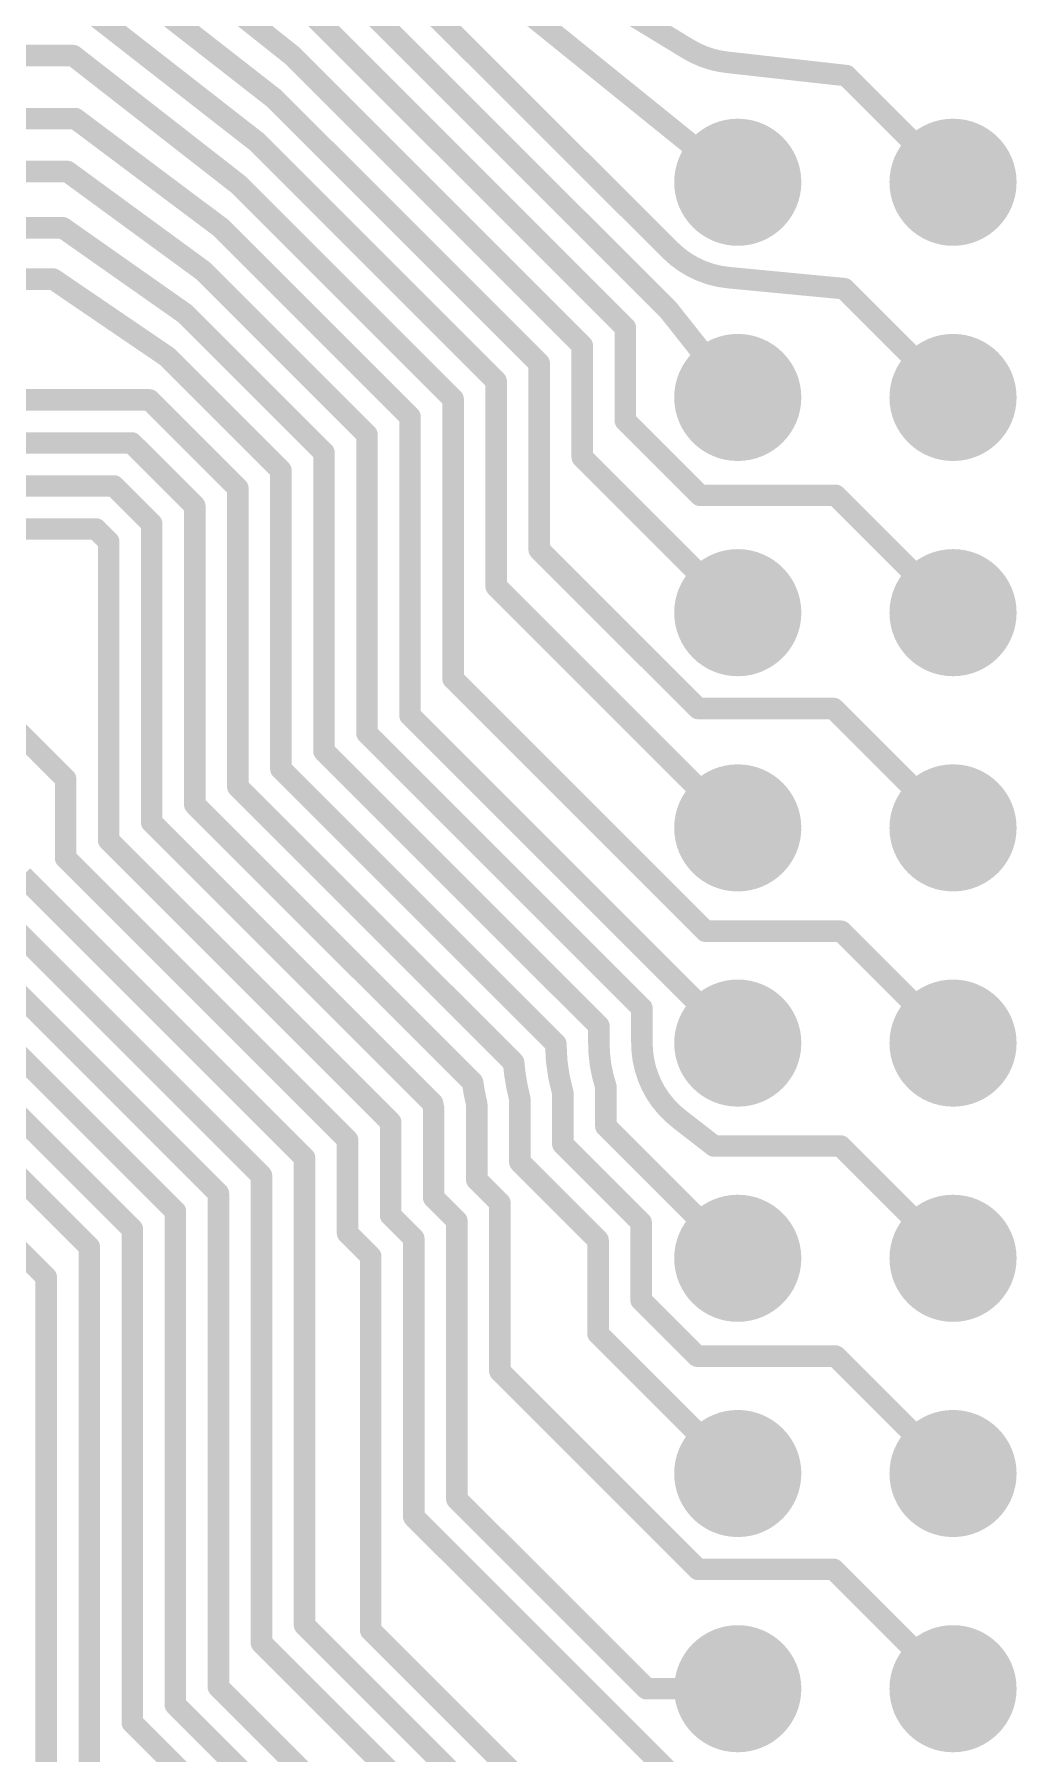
# Model space of a CAD drawing. Header units: inches. Extents: x 2.54 to 5.78, y 1.06 to 9.17.
# Drawn here: x 5.205 to 5.661, y 5.829 to 6.628 of the extents above; entities that cross this region are included whole.
import ezdxf

# ---------------------------------------------------------------- set-up
doc = ezdxf.new("R2010")
doc.units = ezdxf.units.IN
doc.header["$MEASUREMENT"] = 0
for name, color, linetype in [('Multi-Layer', 9, 'Continuous'), ('Pad Holes', 156, 'Continuous'), ('Top Layer', 1, 'Continuous')]:
    doc.layers.add(name, color=color, linetype=linetype)

# ---------------------------------------------------------------- blocks, each defined once
blk = doc.blocks.new('HDR2X20_8')
at = {"layer": 'Multi-Layer'}
h = blk.add_hatch(color=9, dxfattribs=at)
edge = h.paths.add_edge_path()
edge.add_arc((0.5, 0.1), 0.02953, 0, 360)
h = blk.add_hatch(color=9, dxfattribs=at)
edge = h.paths.add_edge_path()
edge.add_arc((0.6, 0.1), 0.02953, 0, 360)
h = blk.add_hatch(color=9, dxfattribs=at)
edge = h.paths.add_edge_path()
edge.add_arc((0.7, 0.1), 0.02953, 0, 360)
h = blk.add_hatch(color=9, dxfattribs=at)
edge = h.paths.add_edge_path()
edge.add_arc((0.8, 0.1), 0.02953, 0, 360)
h = blk.add_hatch(color=9, dxfattribs=at)
edge = h.paths.add_edge_path()
edge.add_arc((0.9, 0.1), 0.02953, 0, 360)
h = blk.add_hatch(color=9, dxfattribs=at)
edge = h.paths.add_edge_path()
edge.add_arc((1, 0.1), 0.02953, 0, 360)
h = blk.add_hatch(color=9, dxfattribs=at)
edge = h.paths.add_edge_path()
edge.add_arc((1.1, 0.1), 0.02953, 0, 360)
h = blk.add_hatch(color=9, dxfattribs=at)
edge = h.paths.add_edge_path()
edge.add_arc((1.2, 0.1), 0.02953, 0, 360)
h = blk.add_hatch(color=9, dxfattribs=at)
edge = h.paths.add_edge_path()
edge.add_arc((0.5, 0), 0.02953, 0, 360)
h = blk.add_hatch(color=9, dxfattribs=at)
edge = h.paths.add_edge_path()
edge.add_arc((0.6, 0), 0.02953, 0, 360)
h = blk.add_hatch(color=9, dxfattribs=at)
edge = h.paths.add_edge_path()
edge.add_arc((0.7, 0), 0.02953, 0, 360)
h = blk.add_hatch(color=9, dxfattribs=at)
edge = h.paths.add_edge_path()
edge.add_arc((0.8, 0), 0.02953, 0, 360)
h = blk.add_hatch(color=9, dxfattribs=at)
edge = h.paths.add_edge_path()
edge.add_arc((0.9, 0), 0.02953, 0, 360)
h = blk.add_hatch(color=9, dxfattribs=at)
edge = h.paths.add_edge_path()
edge.add_arc((1, 0), 0.02953, 0, 360)
h = blk.add_hatch(color=9, dxfattribs=at)
edge = h.paths.add_edge_path()
edge.add_arc((1.1, 0), 0.02953, 0, 360)
h = blk.add_hatch(color=9, dxfattribs=at)
edge = h.paths.add_edge_path()
edge.add_arc((1.2, 0), 0.02953, 0, 360)
at = {"layer": 'Pad Holes'}
h = blk.add_hatch(color=7, dxfattribs=at)
edge = h.paths.add_edge_path()
edge.add_arc((0.5, 0.1), 0.01772, 0, 360)
h = blk.add_hatch(color=7, dxfattribs=at)
edge = h.paths.add_edge_path()
edge.add_arc((0.6, 0.1), 0.01772, 0, 360)
h = blk.add_hatch(color=7, dxfattribs=at)
edge = h.paths.add_edge_path()
edge.add_arc((0.7, 0.1), 0.01772, 0, 360)
h = blk.add_hatch(color=7, dxfattribs=at)
edge = h.paths.add_edge_path()
edge.add_arc((0.8, 0.1), 0.01772, 0, 360)
h = blk.add_hatch(color=7, dxfattribs=at)
edge = h.paths.add_edge_path()
edge.add_arc((0.9, 0.1), 0.01772, 0, 360)
h = blk.add_hatch(color=7, dxfattribs=at)
edge = h.paths.add_edge_path()
edge.add_arc((1, 0.1), 0.01772, 0, 360)
h = blk.add_hatch(color=7, dxfattribs=at)
edge = h.paths.add_edge_path()
edge.add_arc((1.1, 0.1), 0.01772, 0, 360)
h = blk.add_hatch(color=7, dxfattribs=at)
edge = h.paths.add_edge_path()
edge.add_arc((1.2, 0.1), 0.01772, 0, 360)
h = blk.add_hatch(color=7, dxfattribs=at)
edge = h.paths.add_edge_path()
edge.add_arc((0.5, 0), 0.01772, 0, 360)
h = blk.add_hatch(color=7, dxfattribs=at)
edge = h.paths.add_edge_path()
edge.add_arc((0.6, 0), 0.01772, 0, 360)
h = blk.add_hatch(color=7, dxfattribs=at)
edge = h.paths.add_edge_path()
edge.add_arc((0.7, 0), 0.01772, 0, 360)
h = blk.add_hatch(color=7, dxfattribs=at)
edge = h.paths.add_edge_path()
edge.add_arc((0.8, 0), 0.01772, 0, 360)
h = blk.add_hatch(color=7, dxfattribs=at)
edge = h.paths.add_edge_path()
edge.add_arc((0.9, 0), 0.01772, 0, 360)
h = blk.add_hatch(color=7, dxfattribs=at)
edge = h.paths.add_edge_path()
edge.add_arc((1, 0), 0.01772, 0, 360)
h = blk.add_hatch(color=7, dxfattribs=at)
edge = h.paths.add_edge_path()
edge.add_arc((1.1, 0), 0.01772, 0, 360)
h = blk.add_hatch(color=7, dxfattribs=at)
edge = h.paths.add_edge_path()
edge.add_arc((1.2, 0), 0.01772, 0, 360)
at = {"layer": 'Top Layer'}
h = blk.add_hatch(color=1, dxfattribs=at)
edge = h.paths.add_edge_path()
edge.add_arc((0.5, 0.1), 0.02953, 0, 360)
h = blk.add_hatch(color=1, dxfattribs=at)
edge = h.paths.add_edge_path()
edge.add_arc((0.6, 0.1), 0.02953, 0, 360)
h = blk.add_hatch(color=1, dxfattribs=at)
edge = h.paths.add_edge_path()
edge.add_arc((0.7, 0.1), 0.02953, 0, 360)
h = blk.add_hatch(color=1, dxfattribs=at)
edge = h.paths.add_edge_path()
edge.add_arc((0.8, 0.1), 0.02953, 0, 360)
h = blk.add_hatch(color=1, dxfattribs=at)
edge = h.paths.add_edge_path()
edge.add_arc((0.9, 0.1), 0.02953, 0, 360)
h = blk.add_hatch(color=1, dxfattribs=at)
edge = h.paths.add_edge_path()
edge.add_arc((1, 0.1), 0.02953, 0, 360)
h = blk.add_hatch(color=1, dxfattribs=at)
edge = h.paths.add_edge_path()
edge.add_arc((1.1, 0.1), 0.02953, 0, 360)
h = blk.add_hatch(color=1, dxfattribs=at)
edge = h.paths.add_edge_path()
edge.add_arc((1.2, 0.1), 0.02953, 0, 360)
h = blk.add_hatch(color=1, dxfattribs=at)
edge = h.paths.add_edge_path()
edge.add_arc((0.5, 0), 0.02953, 0, 360)
h = blk.add_hatch(color=1, dxfattribs=at)
edge = h.paths.add_edge_path()
edge.add_arc((0.6, 0), 0.02953, 0, 360)
h = blk.add_hatch(color=1, dxfattribs=at)
edge = h.paths.add_edge_path()
edge.add_arc((0.7, 0), 0.02953, 0, 360)
h = blk.add_hatch(color=1, dxfattribs=at)
edge = h.paths.add_edge_path()
edge.add_arc((0.8, 0), 0.02953, 0, 360)
h = blk.add_hatch(color=1, dxfattribs=at)
edge = h.paths.add_edge_path()
edge.add_arc((0.9, 0), 0.02953, 0, 360)
h = blk.add_hatch(color=1, dxfattribs=at)
edge = h.paths.add_edge_path()
edge.add_arc((1, 0), 0.02953, 0, 360)
h = blk.add_hatch(color=1, dxfattribs=at)
edge = h.paths.add_edge_path()
edge.add_arc((1.1, 0), 0.02953, 0, 360)
h = blk.add_hatch(color=1, dxfattribs=at)
edge = h.paths.add_edge_path()
edge.add_arc((1.2, 0), 0.02953, 0, 360)

msp = doc.modelspace()

# ---------------------------------------------------------------- linework, layer by layer
at = {"layer": 'Top Layer'}
for points in [[(5.24234, 6.684, 0.01, 0.01, 0), (5.32491, 6.61831, 0.01, 0.01, 0)], [(5.34977, 6.67831, 0.01, 0.01, 0), (5.50049, 6.52788, 0.01, 0.01, 0)], [(5.42175, 6.67434, 0.01, 0.01, 0), (5.50875, 6.62141, 0.01, 0.01, 0)], [(5.23974, 6.65831, 0.01, 0.01, 0), (5.31663, 6.59831, 0.01, 0.01, 0)], [(5.34148, 6.65831, 0.01, 0.01, 0), (5.49965, 6.50014, 0.01, 0.01, 0)], [(5.4093, 6.6585, 0.01, 0.01, 0), (5.53189, 6.55945, 0.01, 0.01, 0)], [(5.23146, 6.63831, 0.01, 0.01, 0), (5.30835, 6.57831, 0.01, 0.01, 0)], [(5.3332, 6.63831, 0.01, 0.01, 0), (5.47965, 6.49186, 0.01, 0.01, 0)], [(5.02479, 6.61831, 0.01, 0.01, 0), (5.22318, 6.61831, 0.01, 0.01, 0)], [(5.22318, 6.61831, 0.01, 0.01, 0), (5.30006, 6.55831, 0.01, 0.01, 0)], [(5.32491, 6.61831, 0.01, 0.01, 0), (5.45965, 6.48357, 0.01, 0.01, 0)], [(5.52687, 6.6152, 0.01, 0.01, -0.108814), (5.50875, 6.62141, 0.01, 0.01, 0)], [(5.52687, 6.6152, 0.01, 0.01, 0), (5.58234, 6.609, 0.01, 0.01, 0)], [(5.58234, 6.609, 0.01, 0.01, 0), (5.58527, 6.60607, 0.01, 0.01, 0)], [(5.58527, 6.60607, 0.01, 0.01, 0), (5.63189, 6.55945, 0.01, 0.01, 0)], [(5.31663, 6.59831, 0.01, 0.01, 0), (5.43965, 6.47529, 0.01, 0.01, 0)], [(4.90845, 6.589, 0.01, 0.01, 0), (5.2242, 6.589, 0.01, 0.01, 0)], [(5.2242, 6.589, 0.01, 0.01, 0), (5.29178, 6.53831, 0.01, 0.01, 0)], [(5.30835, 6.57831, 0.01, 0.01, 0), (5.41965, 6.46701, 0.01, 0.01, 0)], [(5.00031, 6.56445, 0.01, 0.01, 0), (5.22047, 6.56445, 0.01, 0.01, 0)], [(5.22047, 6.56445, 0.01, 0.01, 0), (5.28349, 6.51831, 0.01, 0.01, 0)], [(5.30006, 6.55831, 0.01, 0.01, 0), (5.39965, 6.45872, 0.01, 0.01, 0)], [(4.93668, 6.53831, 0.01, 0.01, 0), (5.21832, 6.53831, 0.01, 0.01, 0)], [(5.21832, 6.53831, 0.01, 0.01, 0), (5.27521, 6.49831, 0.01, 0.01, 0)], [(5.29178, 6.53831, 0.01, 0.01, 0), (5.37965, 6.45044, 0.01, 0.01, 0)], [(5.52761, 6.51513, 0.01, 0.01, -0.173323), (5.50049, 6.52788, 0.01, 0.01, 0)], [(5.00031, 6.51445, 0.01, 0.01, 0), (5.2139, 6.51445, 0.01, 0.01, 0)], [(5.2139, 6.51445, 0.01, 0.01, 0), (5.26693, 6.47831, 0.01, 0.01, 0)], [(5.28349, 6.51831, 0.01, 0.01, 0), (5.35672, 6.44508, 0.01, 0.01, 0)], [(5.52761, 6.51513, 0.01, 0.01, 0), (5.58134, 6.51, 0.01, 0.01, 0)], [(5.58134, 6.51, 0.01, 0.01, 0), (5.58427, 6.50707, 0.01, 0.01, 0)], [(5.58427, 6.50707, 0.01, 0.01, 0), (5.63189, 6.45945, 0.01, 0.01, 0)], [(5.27521, 6.49831, 0.01, 0.01, 0), (5.33672, 6.4368, 0.01, 0.01, 0)], [(5.49965, 6.50014, 0.01, 0.01, 0), (5.53189, 6.45945, 0.01, 0.01, 0)], [(5.47965, 6.44872, 0.01, 0.01, 0), (5.47965, 6.49186, 0.01, 0.01, 0)], [(5.45965, 6.43169, 0.01, 0.01, 0), (5.45965, 6.48357, 0.01, 0.01, 0)], [(5.26693, 6.47831, 0.01, 0.01, 0), (5.31672, 6.42851, 0.01, 0.01, 0)], [(5.43965, 6.38872, 0.01, 0.01, 0), (5.43965, 6.47529, 0.01, 0.01, 0)], [(5.41965, 6.37169, 0.01, 0.01, 0), (5.41965, 6.46701, 0.01, 0.01, 0)], [(5.07329, 6.45831, 0.01, 0.01, 0), (5.25864, 6.45831, 0.01, 0.01, 0)], [(5.25864, 6.45831, 0.01, 0.01, 0), (5.29672, 6.42023, 0.01, 0.01, 0)], [(5.39965, 6.32872, 0.01, 0.01, 0), (5.39965, 6.45872, 0.01, 0.01, 0)], [(5.37965, 6.31169, 0.01, 0.01, 0), (5.37965, 6.45044, 0.01, 0.01, 0)], [(5.35672, 6.44508, 0.01, 0.01, 0), (5.35965, 6.44215, 0.01, 0.01, 0)], [(5.35965, 6.30341, 0.01, 0.01, 0), (5.35965, 6.44215, 0.01, 0.01, 0)], [(5.47965, 6.44872, 0.01, 0.01, 0), (5.51437, 6.414, 0.01, 0.01, 0)], [(5.065, 6.43831, 0.01, 0.01, 0), (5.25036, 6.43831, 0.01, 0.01, 0)], [(5.25036, 6.43831, 0.01, 0.01, 0), (5.27672, 6.41195, 0.01, 0.01, 0)], [(5.33672, 6.4368, 0.01, 0.01, 0), (5.33965, 6.43387, 0.01, 0.01, 0)], [(5.33965, 6.29512, 0.01, 0.01, 0), (5.33965, 6.43387, 0.01, 0.01, 0)], [(5.31672, 6.42851, 0.01, 0.01, 0), (5.31965, 6.42559, 0.01, 0.01, 0)], [(5.45965, 6.43169, 0.01, 0.01, 0), (5.53189, 6.35945, 0.01, 0.01, 0)], [(5.05672, 6.41831, 0.01, 0.01, 0), (5.24207, 6.41831, 0.01, 0.01, 0)], [(5.24207, 6.41831, 0.01, 0.01, 0), (5.25672, 6.40366, 0.01, 0.01, 0)], [(5.29672, 6.42023, 0.01, 0.01, 0), (5.29965, 6.4173, 0.01, 0.01, 0)], [(5.31965, 6.28684, 0.01, 0.01, 0), (5.31965, 6.42559, 0.01, 0.01, 0)], [(5.27672, 6.41195, 0.01, 0.01, 0), (5.27965, 6.40902, 0.01, 0.01, 0)], [(5.29965, 6.27855, 0.01, 0.01, 0), (5.29965, 6.4173, 0.01, 0.01, 0)], [(5.51437, 6.414, 0.01, 0.01, 0), (5.57734, 6.414, 0.01, 0.01, 0)], [(5.57734, 6.414, 0.01, 0.01, 0), (5.63189, 6.35945, 0.01, 0.01, 0)], [(5.25672, 6.40366, 0.01, 0.01, 0), (5.25965, 6.40073, 0.01, 0.01, 0)], [(5.27965, 6.27027, 0.01, 0.01, 0), (5.27965, 6.40902, 0.01, 0.01, 0)], [(5.04843, 6.39831, 0.01, 0.01, 0), (5.23379, 6.39831, 0.01, 0.01, 0)], [(5.23379, 6.39831, 0.01, 0.01, 0), (5.23672, 6.39538, 0.01, 0.01, 0)], [(5.23672, 6.39538, 0.01, 0.01, 0), (5.23965, 6.39245, 0.01, 0.01, 0)], [(5.25965, 6.26199, 0.01, 0.01, 0), (5.25965, 6.40073, 0.01, 0.01, 0)], [(5.23965, 6.2537, 0.01, 0.01, 0), (5.23965, 6.39245, 0.01, 0.01, 0)], [(5.43965, 6.38872, 0.01, 0.01, 0), (5.51345, 6.31492, 0.01, 0.01, 0)], [(5.41965, 6.37169, 0.01, 0.01, 0), (5.53189, 6.25945, 0.01, 0.01, 0)], [(5.14349, 6.35831, 0.01, 0.01, 0), (5.21965, 6.28215, 0.01, 0.01, 0)], [(5.39965, 6.32872, 0.01, 0.01, 0), (5.51695, 6.21142, 0.01, 0.01, 0)], [(5.51345, 6.31492, 0.01, 0.01, 0), (5.57642, 6.31492, 0.01, 0.01, 0)], [(5.57642, 6.31492, 0.01, 0.01, 0), (5.63189, 6.25945, 0.01, 0.01, 0)], [(5.37965, 6.31169, 0.01, 0.01, 0), (5.53189, 6.15945, 0.01, 0.01, 0)], [(5.35965, 6.30341, 0.01, 0.01, 0), (5.48736, 6.17569, 0.01, 0.01, 0)], [(5.33965, 6.29512, 0.01, 0.01, 0), (5.46736, 6.16741, 0.01, 0.01, 0)], [(5.21965, 6.24542, 0.01, 0.01, 0), (5.21965, 6.28215, 0.01, 0.01, 0)], [(5.31965, 6.28684, 0.01, 0.01, 0), (5.44736, 6.15912, 0.01, 0.01, 0)], [(5.29965, 6.27855, 0.01, 0.01, 0), (5.42775, 6.15045, 0.01, 0.01, 0)], [(5.27965, 6.27027, 0.01, 0.01, 0), (5.4087, 6.14121, 0.01, 0.01, 0)], [(5.25965, 6.26199, 0.01, 0.01, 0), (5.39008, 6.13155, 0.01, 0.01, 0)], [(5.23965, 6.2537, 0.01, 0.01, 0), (5.37063, 6.12272, 0.01, 0.01, 0)], [(5.21965, 6.24542, 0.01, 0.01, 0), (5.35063, 6.11443, 0.01, 0.01, 0)], [(5.19965, 6.23713, 0.01, 0.01, 0), (5.33063, 6.10615, 0.01, 0.01, 0)], [(5.17965, 6.22885, 0.01, 0.01, 0), (5.31063, 6.09787, 0.01, 0.01, 0)], [(5.15965, 6.22057, 0.01, 0.01, 0), (5.29063, 6.08958, 0.01, 0.01, 0)], [(5.04684, 6.21445, 0.01, 0.01, 0), (5.21063, 6.05066, 0.01, 0.01, 0)], [(5.13965, 6.21228, 0.01, 0.01, 0), (5.27063, 6.0813, 0.01, 0.01, 0)], [(5.51695, 6.21142, 0.01, 0.01, 0), (5.57992, 6.21142, 0.01, 0.01, 0)], [(5.57992, 6.21142, 0.01, 0.01, 0), (5.63189, 6.15945, 0.01, 0.01, 0)], [(5.11965, 6.204, 0.01, 0.01, 0), (5.25063, 6.07301, 0.01, 0.01, 0)], [(5.09965, 6.19571, 0.01, 0.01, 0), (5.23063, 6.06473, 0.01, 0.01, 0)], [(5.48736, 6.17569, 0.01, 0.01, 0), (5.48736, 6.15973, 0.01, 0.01, 0)], [(5.46736, 6.15973, 0.01, 0.01, 0), (5.46736, 6.16741, 0.01, 0.01, 0)], [(5.45063, 6.13617, 0.01, 0.01, -0.068884), (5.44736, 6.15912, 0.01, 0.01, 0)], [(5.47063, 6.13917, 0.01, 0.01, -0.081154), (5.46736, 6.15973, 0.01, 0.01, 0)], [(5.50458, 6.12428, 0.01, 0.01, -0.233329), (5.48736, 6.15973, 0.01, 0.01, 0)], [(5.43063, 6.13352, 0.01, 0.01, -0.041152), (5.42775, 6.15045, 0.01, 0.01, 0)], [(5.41063, 6.13111, 0.01, 0.01, -0.020657), (5.4087, 6.14121, 0.01, 0.01, 0)], [(5.47063, 6.1208, 0.01, 0.01, 0), (5.47063, 6.13917, 0.01, 0.01, 0)], [(5.39063, 6.12889, 0.01, 0.01, -0.004704), (5.39008, 6.13155, 0.01, 0.01, 0)], [(5.41063, 6.09594, 0.01, 0.01, 0), (5.41063, 6.13111, 0.01, 0.01, 0)], [(5.43063, 6.10423, 0.01, 0.01, 0), (5.43063, 6.13352, 0.01, 0.01, 0)], [(5.45063, 6.11251, 0.01, 0.01, 0), (5.45063, 6.13617, 0.01, 0.01, 0)], [(5.37063, 6.07938, 0.01, 0.01, 0), (5.37063, 6.12272, 0.01, 0.01, 0)], [(5.39063, 6.08766, 0.01, 0.01, 0), (5.39063, 6.12889, 0.01, 0.01, 0)], [(5.50458, 6.12428, 0.01, 0.01, 0), (5.5209, 6.11161, 0.01, 0.01, 0)], [(5.35063, 6.07109, 0.01, 0.01, 0), (5.35063, 6.11443, 0.01, 0.01, 0)], [(5.47063, 6.1208, 0.01, 0.01, 0), (5.53189, 6.05954, 0.01, 0.01, 0)], [(5.45063, 6.11251, 0.01, 0.01, 0), (5.487, 6.07614, 0.01, 0.01, 0)], [(5.5209, 6.11161, 0.01, 0.01, 0), (5.57973, 6.11161, 0.01, 0.01, 0)], [(5.57973, 6.11161, 0.01, 0.01, 0), (5.63189, 6.05945, 0.01, 0.01, 0)], [(5.33063, 5.88899, 0.01, 0.01, 0), (5.33063, 6.10615, 0.01, 0.01, 0)], [(5.43063, 6.10423, 0.01, 0.01, 0), (5.467, 6.06786, 0.01, 0.01, 0)], [(5.31063, 5.88071, 0.01, 0.01, 0), (5.31063, 6.09787, 0.01, 0.01, 0)], [(5.41063, 6.09594, 0.01, 0.01, 0), (5.42138, 6.08519, 0.01, 0.01, 0)], [(5.29063, 5.86024, 0.01, 0.01, 0), (5.29063, 6.08958, 0.01, 0.01, 0)], [(5.39063, 6.08766, 0.01, 0.01, 0), (5.40138, 6.07691, 0.01, 0.01, 0)], [(5.42138, 6.00699, 0.01, 0.01, 0), (5.42138, 6.08519, 0.01, 0.01, 0)], [(5.27063, 5.85195, 0.01, 0.01, 0), (5.27063, 6.0813, 0.01, 0.01, 0)], [(5.37063, 6.07938, 0.01, 0.01, 0), (5.38138, 6.06863, 0.01, 0.01, 0)], [(5.40138, 5.94758, 0.01, 0.01, 0), (5.40138, 6.07691, 0.01, 0.01, 0)], [(5.487, 6.04, 0.01, 0.01, 0), (5.487, 6.07614, 0.01, 0.01, 0)], [(5.25063, 5.84367, 0.01, 0.01, 0), (5.25063, 6.07301, 0.01, 0.01, 0)], [(5.35063, 6.07109, 0.01, 0.01, 0), (5.36138, 6.06034, 0.01, 0.01, 0)], [(5.38138, 5.93929, 0.01, 0.01, 0), (5.38138, 6.06863, 0.01, 0.01, 0)], [(5.467, 6.02434, 0.01, 0.01, 0), (5.467, 6.06786, 0.01, 0.01, 0)], [(5.23063, 5.79299, 0.01, 0.01, 0), (5.23063, 6.06473, 0.01, 0.01, 0)], [(5.36138, 5.88653, 0.01, 0.01, 0), (5.36138, 6.06034, 0.01, 0.01, 0)], [(5.53189, 6.05945, 0.01, 0.01, 0), (5.53189, 6.05954, 0.01, 0.01, 0)], [(5.21063, 5.78471, 0.01, 0.01, 0), (5.21063, 6.05066, 0.01, 0.01, 0)], [(5.487, 6.04, 0.01, 0.01, 0), (5.513, 6.014, 0.01, 0.01, 0)], [(5.467, 6.02434, 0.01, 0.01, 0), (5.53189, 5.95945, 0.01, 0.01, 0)], [(5.513, 6.014, 0.01, 0.01, 0), (5.57734, 6.014, 0.01, 0.01, 0)], [(5.57734, 6.014, 0.01, 0.01, 0), (5.63189, 5.95945, 0.01, 0.01, 0)], [(5.42138, 6.00699, 0.01, 0.01, 0), (5.51345, 5.91492, 0.01, 0.01, 0)], [(5.40138, 5.94758, 0.01, 0.01, 0), (5.48951, 5.85945, 0.01, 0.01, 0)], [(5.38138, 5.93929, 0.01, 0.01, 0), (5.50575, 5.81492, 0.01, 0.01, 0)], [(5.51345, 5.91492, 0.01, 0.01, 0), (5.57642, 5.91492, 0.01, 0.01, 0)], [(5.57642, 5.91492, 0.01, 0.01, 0), (5.63189, 5.85945, 0.01, 0.01, 0)], [(5.33063, 5.88899, 0.01, 0.01, 0), (5.5047, 5.71492, 0.01, 0.01, 0)], [(5.36138, 5.88653, 0.01, 0.01, 0), (5.48736, 5.76054, 0.01, 0.01, 0)], [(5.31063, 5.88071, 0.01, 0.01, 0), (5.53189, 5.65945, 0.01, 0.01, 0)], [(5.29063, 5.86024, 0.01, 0.01, 0), (5.43402, 5.71685, 0.01, 0.01, 0)], [(5.48951, 5.85945, 0.01, 0.01, 0), (5.53189, 5.85945, 0.01, 0.01, 0)], [(5.27063, 5.85195, 0.01, 0.01, 0), (5.41402, 5.70857, 0.01, 0.01, 0)], [(5.25063, 5.84367, 0.01, 0.01, 0), (5.39402, 5.70028, 0.01, 0.01, 0)]]:
    msp.add_lwpolyline(points, format="xyseb", dxfattribs=at)
for points in [[(5.22068, 6.61831, 0.005, 0.005, 1), (5.22568, 6.61831, 0.005, 0.005, 1)], [(5.22068, 6.61831, 0.005, 0.005, 1), (5.22568, 6.61831, 0.005, 0.005, 1)], [(5.32241, 6.61831, 0.005, 0.005, 1), (5.32741, 6.61831, 0.005, 0.005, 1)], [(5.32241, 6.61831, 0.005, 0.005, 1), (5.32741, 6.61831, 0.005, 0.005, 1)], [(5.50625, 6.62141, 0.005, 0.005, 1), (5.51125, 6.62141, 0.005, 0.005, 1)], [(5.50625, 6.62141, 0.005, 0.005, 1), (5.51125, 6.62141, 0.005, 0.005, 1)], [(5.52437, 6.6152, 0.005, 0.005, 1), (5.52937, 6.6152, 0.005, 0.005, 1)], [(5.52437, 6.6152, 0.005, 0.005, 1), (5.52937, 6.6152, 0.005, 0.005, 1)], [(5.57984, 6.609, 0.005, 0.005, 1), (5.58484, 6.609, 0.005, 0.005, 1)], [(5.57984, 6.609, 0.005, 0.005, 1), (5.58484, 6.609, 0.005, 0.005, 1)], [(5.58277, 6.60607, 0.005, 0.005, 1), (5.58777, 6.60607, 0.005, 0.005, 1)], [(5.58277, 6.60607, 0.005, 0.005, 1), (5.58777, 6.60607, 0.005, 0.005, 1)], [(5.31413, 6.59831, 0.005, 0.005, 1), (5.31913, 6.59831, 0.005, 0.005, 1)], [(5.31413, 6.59831, 0.005, 0.005, 1), (5.31913, 6.59831, 0.005, 0.005, 1)], [(5.2217, 6.589, 0.005, 0.005, 1), (5.2267, 6.589, 0.005, 0.005, 1)], [(5.2217, 6.589, 0.005, 0.005, 1), (5.2267, 6.589, 0.005, 0.005, 1)], [(5.30585, 6.57831, 0.005, 0.005, 1), (5.31085, 6.57831, 0.005, 0.005, 1)], [(5.30585, 6.57831, 0.005, 0.005, 1), (5.31085, 6.57831, 0.005, 0.005, 1)], [(5.21797, 6.56445, 0.005, 0.005, 1), (5.22297, 6.56445, 0.005, 0.005, 1)], [(5.21797, 6.56445, 0.005, 0.005, 1), (5.22297, 6.56445, 0.005, 0.005, 1)], [(5.29756, 6.55831, 0.005, 0.005, 1), (5.30256, 6.55831, 0.005, 0.005, 1)], [(5.29756, 6.55831, 0.005, 0.005, 1), (5.30256, 6.55831, 0.005, 0.005, 1)], [(5.52939, 6.55945, 0.005, 0.005, 1), (5.53439, 6.55945, 0.005, 0.005, 1)], [(5.62939, 6.55945, 0.005, 0.005, 1), (5.63439, 6.55945, 0.005, 0.005, 1)], [(5.21582, 6.53831, 0.005, 0.005, 1), (5.22082, 6.53831, 0.005, 0.005, 1)], [(5.21582, 6.53831, 0.005, 0.005, 1), (5.22082, 6.53831, 0.005, 0.005, 1)], [(5.28928, 6.53831, 0.005, 0.005, 1), (5.29428, 6.53831, 0.005, 0.005, 1)], [(5.28928, 6.53831, 0.005, 0.005, 1), (5.29428, 6.53831, 0.005, 0.005, 1)], [(5.49799, 6.52788, 0.005, 0.005, 1), (5.50299, 6.52788, 0.005, 0.005, 1)], [(5.49799, 6.52788, 0.005, 0.005, 1), (5.50299, 6.52788, 0.005, 0.005, 1)], [(5.2114, 6.51445, 0.005, 0.005, 1), (5.2164, 6.51445, 0.005, 0.005, 1)], [(5.2114, 6.51445, 0.005, 0.005, 1), (5.2164, 6.51445, 0.005, 0.005, 1)], [(5.28099, 6.51831, 0.005, 0.005, 1), (5.28599, 6.51831, 0.005, 0.005, 1)], [(5.28099, 6.51831, 0.005, 0.005, 1), (5.28599, 6.51831, 0.005, 0.005, 1)], [(5.52511, 6.51513, 0.005, 0.005, 1), (5.53011, 6.51513, 0.005, 0.005, 1)], [(5.52511, 6.51513, 0.005, 0.005, 1), (5.53011, 6.51513, 0.005, 0.005, 1)], [(5.57884, 6.51, 0.005, 0.005, 1), (5.58384, 6.51, 0.005, 0.005, 1)], [(5.57884, 6.51, 0.005, 0.005, 1), (5.58384, 6.51, 0.005, 0.005, 1)], [(5.58177, 6.50707, 0.005, 0.005, 1), (5.58677, 6.50707, 0.005, 0.005, 1)], [(5.58177, 6.50707, 0.005, 0.005, 1), (5.58677, 6.50707, 0.005, 0.005, 1)], [(5.27271, 6.49831, 0.005, 0.005, 1), (5.27771, 6.49831, 0.005, 0.005, 1)], [(5.27271, 6.49831, 0.005, 0.005, 1), (5.27771, 6.49831, 0.005, 0.005, 1)], [(5.49715, 6.50014, 0.005, 0.005, 1), (5.50215, 6.50014, 0.005, 0.005, 1)], [(5.49715, 6.50014, 0.005, 0.005, 1), (5.50215, 6.50014, 0.005, 0.005, 1)], [(5.47715, 6.49186, 0.005, 0.005, 1), (5.48215, 6.49186, 0.005, 0.005, 1)], [(5.47715, 6.49186, 0.005, 0.005, 1), (5.48215, 6.49186, 0.005, 0.005, 1)], [(5.45715, 6.48357, 0.005, 0.005, 1), (5.46215, 6.48357, 0.005, 0.005, 1)], [(5.45715, 6.48357, 0.005, 0.005, 1), (5.46215, 6.48357, 0.005, 0.005, 1)], [(5.26443, 6.47831, 0.005, 0.005, 1), (5.26943, 6.47831, 0.005, 0.005, 1)], [(5.26443, 6.47831, 0.005, 0.005, 1), (5.26943, 6.47831, 0.005, 0.005, 1)], [(5.43715, 6.47529, 0.005, 0.005, 1), (5.44215, 6.47529, 0.005, 0.005, 1)], [(5.43715, 6.47529, 0.005, 0.005, 1), (5.44215, 6.47529, 0.005, 0.005, 1)], [(5.41715, 6.46701, 0.005, 0.005, 1), (5.42215, 6.46701, 0.005, 0.005, 1)], [(5.41715, 6.46701, 0.005, 0.005, 1), (5.42215, 6.46701, 0.005, 0.005, 1)], [(5.25614, 6.45831, 0.005, 0.005, 1), (5.26114, 6.45831, 0.005, 0.005, 1)], [(5.25614, 6.45831, 0.005, 0.005, 1), (5.26114, 6.45831, 0.005, 0.005, 1)], [(5.39715, 6.45872, 0.005, 0.005, 1), (5.40215, 6.45872, 0.005, 0.005, 1)], [(5.39715, 6.45872, 0.005, 0.005, 1), (5.40215, 6.45872, 0.005, 0.005, 1)], [(5.52939, 6.45945, 0.005, 0.005, 1), (5.53439, 6.45945, 0.005, 0.005, 1)], [(5.62939, 6.45945, 0.005, 0.005, 1), (5.63439, 6.45945, 0.005, 0.005, 1)], [(5.37715, 6.45044, 0.005, 0.005, 1), (5.38215, 6.45044, 0.005, 0.005, 1)], [(5.37715, 6.45044, 0.005, 0.005, 1), (5.38215, 6.45044, 0.005, 0.005, 1)], [(5.35422, 6.44508, 0.005, 0.005, 1), (5.35922, 6.44508, 0.005, 0.005, 1)], [(5.35422, 6.44508, 0.005, 0.005, 1), (5.35922, 6.44508, 0.005, 0.005, 1)], [(5.35715, 6.44215, 0.005, 0.005, 1), (5.36215, 6.44215, 0.005, 0.005, 1)], [(5.35715, 6.44215, 0.005, 0.005, 1), (5.36215, 6.44215, 0.005, 0.005, 1)], [(5.47715, 6.44872, 0.005, 0.005, 1), (5.48215, 6.44872, 0.005, 0.005, 1)], [(5.47715, 6.44872, 0.005, 0.005, 1), (5.48215, 6.44872, 0.005, 0.005, 1)], [(5.24786, 6.43831, 0.005, 0.005, 1), (5.25286, 6.43831, 0.005, 0.005, 1)], [(5.24786, 6.43831, 0.005, 0.005, 1), (5.25286, 6.43831, 0.005, 0.005, 1)], [(5.33422, 6.4368, 0.005, 0.005, 1), (5.33922, 6.4368, 0.005, 0.005, 1)], [(5.33422, 6.4368, 0.005, 0.005, 1), (5.33922, 6.4368, 0.005, 0.005, 1)], [(5.33715, 6.43387, 0.005, 0.005, 1), (5.34215, 6.43387, 0.005, 0.005, 1)], [(5.33715, 6.43387, 0.005, 0.005, 1), (5.34215, 6.43387, 0.005, 0.005, 1)], [(5.31422, 6.42851, 0.005, 0.005, 1), (5.31922, 6.42851, 0.005, 0.005, 1)], [(5.31422, 6.42851, 0.005, 0.005, 1), (5.31922, 6.42851, 0.005, 0.005, 1)], [(5.45715, 6.43169, 0.005, 0.005, 1), (5.46215, 6.43169, 0.005, 0.005, 1)], [(5.45715, 6.43169, 0.005, 0.005, 1), (5.46215, 6.43169, 0.005, 0.005, 1)], [(5.23957, 6.41831, 0.005, 0.005, 1), (5.24457, 6.41831, 0.005, 0.005, 1)], [(5.23957, 6.41831, 0.005, 0.005, 1), (5.24457, 6.41831, 0.005, 0.005, 1)], [(5.29422, 6.42023, 0.005, 0.005, 1), (5.29922, 6.42023, 0.005, 0.005, 1)], [(5.29422, 6.42023, 0.005, 0.005, 1), (5.29922, 6.42023, 0.005, 0.005, 1)], [(5.31715, 6.42559, 0.005, 0.005, 1), (5.32215, 6.42559, 0.005, 0.005, 1)], [(5.31715, 6.42559, 0.005, 0.005, 1), (5.32215, 6.42559, 0.005, 0.005, 1)], [(5.27422, 6.41195, 0.005, 0.005, 1), (5.27922, 6.41195, 0.005, 0.005, 1)], [(5.27422, 6.41195, 0.005, 0.005, 1), (5.27922, 6.41195, 0.005, 0.005, 1)], [(5.29715, 6.4173, 0.005, 0.005, 1), (5.30215, 6.4173, 0.005, 0.005, 1)], [(5.29715, 6.4173, 0.005, 0.005, 1), (5.30215, 6.4173, 0.005, 0.005, 1)], [(5.51187, 6.414, 0.005, 0.005, 1), (5.51687, 6.414, 0.005, 0.005, 1)], [(5.51187, 6.414, 0.005, 0.005, 1), (5.51687, 6.414, 0.005, 0.005, 1)], [(5.57484, 6.414, 0.005, 0.005, 1), (5.57984, 6.414, 0.005, 0.005, 1)], [(5.57484, 6.414, 0.005, 0.005, 1), (5.57984, 6.414, 0.005, 0.005, 1)], [(5.25422, 6.40366, 0.005, 0.005, 1), (5.25922, 6.40366, 0.005, 0.005, 1)], [(5.25422, 6.40366, 0.005, 0.005, 1), (5.25922, 6.40366, 0.005, 0.005, 1)], [(5.27715, 6.40902, 0.005, 0.005, 1), (5.28215, 6.40902, 0.005, 0.005, 1)], [(5.27715, 6.40902, 0.005, 0.005, 1), (5.28215, 6.40902, 0.005, 0.005, 1)], [(5.23129, 6.39831, 0.005, 0.005, 1), (5.23629, 6.39831, 0.005, 0.005, 1)], [(5.23129, 6.39831, 0.005, 0.005, 1), (5.23629, 6.39831, 0.005, 0.005, 1)], [(5.23422, 6.39538, 0.005, 0.005, 1), (5.23922, 6.39538, 0.005, 0.005, 1)], [(5.23422, 6.39538, 0.005, 0.005, 1), (5.23922, 6.39538, 0.005, 0.005, 1)], [(5.25715, 6.40073, 0.005, 0.005, 1), (5.26215, 6.40073, 0.005, 0.005, 1)], [(5.25715, 6.40073, 0.005, 0.005, 1), (5.26215, 6.40073, 0.005, 0.005, 1)], [(5.23715, 6.39245, 0.005, 0.005, 1), (5.24215, 6.39245, 0.005, 0.005, 1)], [(5.23715, 6.39245, 0.005, 0.005, 1), (5.24215, 6.39245, 0.005, 0.005, 1)], [(5.43715, 6.38872, 0.005, 0.005, 1), (5.44215, 6.38872, 0.005, 0.005, 1)], [(5.43715, 6.38872, 0.005, 0.005, 1), (5.44215, 6.38872, 0.005, 0.005, 1)], [(5.41715, 6.37169, 0.005, 0.005, 1), (5.42215, 6.37169, 0.005, 0.005, 1)], [(5.41715, 6.37169, 0.005, 0.005, 1), (5.42215, 6.37169, 0.005, 0.005, 1)], [(5.52939, 6.35945, 0.005, 0.005, 1), (5.53439, 6.35945, 0.005, 0.005, 1)], [(5.62939, 6.35945, 0.005, 0.005, 1), (5.63439, 6.35945, 0.005, 0.005, 1)], [(5.39715, 6.32872, 0.005, 0.005, 1), (5.40215, 6.32872, 0.005, 0.005, 1)], [(5.39715, 6.32872, 0.005, 0.005, 1), (5.40215, 6.32872, 0.005, 0.005, 1)], [(5.51095, 6.31492, 0.005, 0.005, 1), (5.51595, 6.31492, 0.005, 0.005, 1)], [(5.51095, 6.31492, 0.005, 0.005, 1), (5.51595, 6.31492, 0.005, 0.005, 1)], [(5.57392, 6.31492, 0.005, 0.005, 1), (5.57892, 6.31492, 0.005, 0.005, 1)], [(5.57392, 6.31492, 0.005, 0.005, 1), (5.57892, 6.31492, 0.005, 0.005, 1)], [(5.37715, 6.31169, 0.005, 0.005, 1), (5.38215, 6.31169, 0.005, 0.005, 1)], [(5.37715, 6.31169, 0.005, 0.005, 1), (5.38215, 6.31169, 0.005, 0.005, 1)], [(5.35715, 6.30341, 0.005, 0.005, 1), (5.36215, 6.30341, 0.005, 0.005, 1)], [(5.35715, 6.30341, 0.005, 0.005, 1), (5.36215, 6.30341, 0.005, 0.005, 1)], [(5.33715, 6.29512, 0.005, 0.005, 1), (5.34215, 6.29512, 0.005, 0.005, 1)], [(5.33715, 6.29512, 0.005, 0.005, 1), (5.34215, 6.29512, 0.005, 0.005, 1)], [(5.21715, 6.28215, 0.005, 0.005, 1), (5.22215, 6.28215, 0.005, 0.005, 1)], [(5.21715, 6.28215, 0.005, 0.005, 1), (5.22215, 6.28215, 0.005, 0.005, 1)], [(5.31715, 6.28684, 0.005, 0.005, 1), (5.32215, 6.28684, 0.005, 0.005, 1)], [(5.31715, 6.28684, 0.005, 0.005, 1), (5.32215, 6.28684, 0.005, 0.005, 1)], [(5.29715, 6.27855, 0.005, 0.005, 1), (5.30215, 6.27855, 0.005, 0.005, 1)], [(5.29715, 6.27855, 0.005, 0.005, 1), (5.30215, 6.27855, 0.005, 0.005, 1)], [(5.27715, 6.27027, 0.005, 0.005, 1), (5.28215, 6.27027, 0.005, 0.005, 1)], [(5.27715, 6.27027, 0.005, 0.005, 1), (5.28215, 6.27027, 0.005, 0.005, 1)], [(5.25715, 6.26199, 0.005, 0.005, 1), (5.26215, 6.26199, 0.005, 0.005, 1)], [(5.25715, 6.26199, 0.005, 0.005, 1), (5.26215, 6.26199, 0.005, 0.005, 1)], [(5.52939, 6.25945, 0.005, 0.005, 1), (5.53439, 6.25945, 0.005, 0.005, 1)], [(5.62939, 6.25945, 0.005, 0.005, 1), (5.63439, 6.25945, 0.005, 0.005, 1)], [(5.23715, 6.2537, 0.005, 0.005, 1), (5.24215, 6.2537, 0.005, 0.005, 1)], [(5.23715, 6.2537, 0.005, 0.005, 1), (5.24215, 6.2537, 0.005, 0.005, 1)], [(5.21715, 6.24542, 0.005, 0.005, 1), (5.22215, 6.24542, 0.005, 0.005, 1)], [(5.21715, 6.24542, 0.005, 0.005, 1), (5.22215, 6.24542, 0.005, 0.005, 1)], [(5.51445, 6.21142, 0.005, 0.005, 1), (5.51945, 6.21142, 0.005, 0.005, 1)], [(5.51445, 6.21142, 0.005, 0.005, 1), (5.51945, 6.21142, 0.005, 0.005, 1)], [(5.57742, 6.21142, 0.005, 0.005, 1), (5.58242, 6.21142, 0.005, 0.005, 1)], [(5.57742, 6.21142, 0.005, 0.005, 1), (5.58242, 6.21142, 0.005, 0.005, 1)], [(5.48486, 6.17569, 0.005, 0.005, 1), (5.48986, 6.17569, 0.005, 0.005, 1)], [(5.48486, 6.17569, 0.005, 0.005, 1), (5.48986, 6.17569, 0.005, 0.005, 1)], [(5.46486, 6.16741, 0.005, 0.005, 1), (5.46986, 6.16741, 0.005, 0.005, 1)], [(5.46486, 6.16741, 0.005, 0.005, 1), (5.46986, 6.16741, 0.005, 0.005, 1)], [(5.44486, 6.15912, 0.005, 0.005, 1), (5.44986, 6.15912, 0.005, 0.005, 1)], [(5.44486, 6.15912, 0.005, 0.005, 1), (5.44986, 6.15912, 0.005, 0.005, 1)], [(5.46486, 6.15973, 0.005, 0.005, 1), (5.46986, 6.15973, 0.005, 0.005, 1)], [(5.46486, 6.15973, 0.005, 0.005, 1), (5.46986, 6.15973, 0.005, 0.005, 1)], [(5.48486, 6.15973, 0.005, 0.005, 1), (5.48986, 6.15973, 0.005, 0.005, 1)], [(5.48486, 6.15973, 0.005, 0.005, 1), (5.48986, 6.15973, 0.005, 0.005, 1)], [(5.52939, 6.15945, 0.005, 0.005, 1), (5.53439, 6.15945, 0.005, 0.005, 1)], [(5.62939, 6.15945, 0.005, 0.005, 1), (5.63439, 6.15945, 0.005, 0.005, 1)], [(5.42525, 6.15045, 0.005, 0.005, 1), (5.43025, 6.15045, 0.005, 0.005, 1)], [(5.42525, 6.15045, 0.005, 0.005, 1), (5.43025, 6.15045, 0.005, 0.005, 1)], [(5.4062, 6.14121, 0.005, 0.005, 1), (5.4112, 6.14121, 0.005, 0.005, 1)], [(5.4062, 6.14121, 0.005, 0.005, 1), (5.4112, 6.14121, 0.005, 0.005, 1)], [(5.46813, 6.13917, 0.005, 0.005, 1), (5.47313, 6.13917, 0.005, 0.005, 1)], [(5.46813, 6.13917, 0.005, 0.005, 1), (5.47313, 6.13917, 0.005, 0.005, 1)], [(5.38758, 6.13155, 0.005, 0.005, 1), (5.39258, 6.13155, 0.005, 0.005, 1)], [(5.38758, 6.13155, 0.005, 0.005, 1), (5.39258, 6.13155, 0.005, 0.005, 1)], [(5.40813, 6.13111, 0.005, 0.005, 1), (5.41313, 6.13111, 0.005, 0.005, 1)], [(5.40813, 6.13111, 0.005, 0.005, 1), (5.41313, 6.13111, 0.005, 0.005, 1)], [(5.42813, 6.13352, 0.005, 0.005, 1), (5.43313, 6.13352, 0.005, 0.005, 1)], [(5.42813, 6.13352, 0.005, 0.005, 1), (5.43313, 6.13352, 0.005, 0.005, 1)], [(5.44813, 6.13617, 0.005, 0.005, 1), (5.45313, 6.13617, 0.005, 0.005, 1)], [(5.44813, 6.13617, 0.005, 0.005, 1), (5.45313, 6.13617, 0.005, 0.005, 1)], [(5.36813, 6.12272, 0.005, 0.005, 1), (5.37313, 6.12272, 0.005, 0.005, 1)], [(5.36813, 6.12272, 0.005, 0.005, 1), (5.37313, 6.12272, 0.005, 0.005, 1)], [(5.38813, 6.12889, 0.005, 0.005, 1), (5.39313, 6.12889, 0.005, 0.005, 1)], [(5.38813, 6.12889, 0.005, 0.005, 1), (5.39313, 6.12889, 0.005, 0.005, 1)], [(5.50208, 6.12428, 0.005, 0.005, 1), (5.50708, 6.12428, 0.005, 0.005, 1)], [(5.50208, 6.12428, 0.005, 0.005, 1), (5.50708, 6.12428, 0.005, 0.005, 1)], [(5.34813, 6.11443, 0.005, 0.005, 1), (5.35313, 6.11443, 0.005, 0.005, 1)], [(5.34813, 6.11443, 0.005, 0.005, 1), (5.35313, 6.11443, 0.005, 0.005, 1)], [(5.46813, 6.1208, 0.005, 0.005, 1), (5.47313, 6.1208, 0.005, 0.005, 1)], [(5.46813, 6.1208, 0.005, 0.005, 1), (5.47313, 6.1208, 0.005, 0.005, 1)], [(5.44813, 6.11251, 0.005, 0.005, 1), (5.45313, 6.11251, 0.005, 0.005, 1)], [(5.44813, 6.11251, 0.005, 0.005, 1), (5.45313, 6.11251, 0.005, 0.005, 1)], [(5.5184, 6.11161, 0.005, 0.005, 1), (5.5234, 6.11161, 0.005, 0.005, 1)], [(5.5184, 6.11161, 0.005, 0.005, 1), (5.5234, 6.11161, 0.005, 0.005, 1)], [(5.57723, 6.11161, 0.005, 0.005, 1), (5.58223, 6.11161, 0.005, 0.005, 1)], [(5.57723, 6.11161, 0.005, 0.005, 1), (5.58223, 6.11161, 0.005, 0.005, 1)], [(5.32813, 6.10615, 0.005, 0.005, 1), (5.33313, 6.10615, 0.005, 0.005, 1)], [(5.32813, 6.10615, 0.005, 0.005, 1), (5.33313, 6.10615, 0.005, 0.005, 1)], [(5.42813, 6.10423, 0.005, 0.005, 1), (5.43313, 6.10423, 0.005, 0.005, 1)], [(5.42813, 6.10423, 0.005, 0.005, 1), (5.43313, 6.10423, 0.005, 0.005, 1)], [(5.30813, 6.09787, 0.005, 0.005, 1), (5.31313, 6.09787, 0.005, 0.005, 1)], [(5.30813, 6.09787, 0.005, 0.005, 1), (5.31313, 6.09787, 0.005, 0.005, 1)], [(5.40813, 6.09594, 0.005, 0.005, 1), (5.41313, 6.09594, 0.005, 0.005, 1)], [(5.40813, 6.09594, 0.005, 0.005, 1), (5.41313, 6.09594, 0.005, 0.005, 1)], [(5.28813, 6.08958, 0.005, 0.005, 1), (5.29313, 6.08958, 0.005, 0.005, 1)], [(5.28813, 6.08958, 0.005, 0.005, 1), (5.29313, 6.08958, 0.005, 0.005, 1)], [(5.38813, 6.08766, 0.005, 0.005, 1), (5.39313, 6.08766, 0.005, 0.005, 1)], [(5.38813, 6.08766, 0.005, 0.005, 1), (5.39313, 6.08766, 0.005, 0.005, 1)], [(5.41888, 6.08519, 0.005, 0.005, 1), (5.42388, 6.08519, 0.005, 0.005, 1)], [(5.41888, 6.08519, 0.005, 0.005, 1), (5.42388, 6.08519, 0.005, 0.005, 1)], [(5.26813, 6.0813, 0.005, 0.005, 1), (5.27313, 6.0813, 0.005, 0.005, 1)], [(5.26813, 6.0813, 0.005, 0.005, 1), (5.27313, 6.0813, 0.005, 0.005, 1)], [(5.36813, 6.07938, 0.005, 0.005, 1), (5.37313, 6.07938, 0.005, 0.005, 1)], [(5.36813, 6.07938, 0.005, 0.005, 1), (5.37313, 6.07938, 0.005, 0.005, 1)], [(5.39888, 6.07691, 0.005, 0.005, 1), (5.40388, 6.07691, 0.005, 0.005, 1)], [(5.39888, 6.07691, 0.005, 0.005, 1), (5.40388, 6.07691, 0.005, 0.005, 1)], [(5.4845, 6.07614, 0.005, 0.005, 1), (5.4895, 6.07614, 0.005, 0.005, 1)], [(5.4845, 6.07614, 0.005, 0.005, 1), (5.4895, 6.07614, 0.005, 0.005, 1)], [(5.24813, 6.07301, 0.005, 0.005, 1), (5.25313, 6.07301, 0.005, 0.005, 1)], [(5.24813, 6.07301, 0.005, 0.005, 1), (5.25313, 6.07301, 0.005, 0.005, 1)], [(5.34813, 6.07109, 0.005, 0.005, 1), (5.35313, 6.07109, 0.005, 0.005, 1)], [(5.34813, 6.07109, 0.005, 0.005, 1), (5.35313, 6.07109, 0.005, 0.005, 1)], [(5.37888, 6.06863, 0.005, 0.005, 1), (5.38388, 6.06863, 0.005, 0.005, 1)], [(5.37888, 6.06863, 0.005, 0.005, 1), (5.38388, 6.06863, 0.005, 0.005, 1)], [(5.4645, 6.06786, 0.005, 0.005, 1), (5.4695, 6.06786, 0.005, 0.005, 1)], [(5.4645, 6.06786, 0.005, 0.005, 1), (5.4695, 6.06786, 0.005, 0.005, 1)], [(5.22813, 6.06473, 0.005, 0.005, 1), (5.23313, 6.06473, 0.005, 0.005, 1)], [(5.22813, 6.06473, 0.005, 0.005, 1), (5.23313, 6.06473, 0.005, 0.005, 1)], [(5.35888, 6.06034, 0.005, 0.005, 1), (5.36388, 6.06034, 0.005, 0.005, 1)], [(5.35888, 6.06034, 0.005, 0.005, 1), (5.36388, 6.06034, 0.005, 0.005, 1)], [(5.52939, 6.05954, 0.005, 0.005, 1), (5.53439, 6.05954, 0.005, 0.005, 1)], [(5.52939, 6.05954, 0.005, 0.005, 1), (5.53439, 6.05954, 0.005, 0.005, 1)], [(5.52939, 6.05945, 0.005, 0.005, 1), (5.53439, 6.05945, 0.005, 0.005, 1)], [(5.62939, 6.05945, 0.005, 0.005, 1), (5.63439, 6.05945, 0.005, 0.005, 1)], [(5.20813, 6.05066, 0.005, 0.005, 1), (5.21313, 6.05066, 0.005, 0.005, 1)], [(5.20813, 6.05066, 0.005, 0.005, 1), (5.21313, 6.05066, 0.005, 0.005, 1)], [(5.4845, 6.04, 0.005, 0.005, 1), (5.4895, 6.04, 0.005, 0.005, 1)], [(5.4845, 6.04, 0.005, 0.005, 1), (5.4895, 6.04, 0.005, 0.005, 1)], [(5.4645, 6.02434, 0.005, 0.005, 1), (5.4695, 6.02434, 0.005, 0.005, 1)], [(5.4645, 6.02434, 0.005, 0.005, 1), (5.4695, 6.02434, 0.005, 0.005, 1)], [(5.5105, 6.014, 0.005, 0.005, 1), (5.5155, 6.014, 0.005, 0.005, 1)], [(5.5105, 6.014, 0.005, 0.005, 1), (5.5155, 6.014, 0.005, 0.005, 1)], [(5.57484, 6.014, 0.005, 0.005, 1), (5.57984, 6.014, 0.005, 0.005, 1)], [(5.57484, 6.014, 0.005, 0.005, 1), (5.57984, 6.014, 0.005, 0.005, 1)], [(5.41888, 6.00699, 0.005, 0.005, 1), (5.42388, 6.00699, 0.005, 0.005, 1)], [(5.41888, 6.00699, 0.005, 0.005, 1), (5.42388, 6.00699, 0.005, 0.005, 1)], [(5.52939, 5.95945, 0.005, 0.005, 1), (5.53439, 5.95945, 0.005, 0.005, 1)], [(5.62939, 5.95945, 0.005, 0.005, 1), (5.63439, 5.95945, 0.005, 0.005, 1)], [(5.39888, 5.94758, 0.005, 0.005, 1), (5.40388, 5.94758, 0.005, 0.005, 1)], [(5.39888, 5.94758, 0.005, 0.005, 1), (5.40388, 5.94758, 0.005, 0.005, 1)], [(5.37888, 5.93929, 0.005, 0.005, 1), (5.38388, 5.93929, 0.005, 0.005, 1)], [(5.37888, 5.93929, 0.005, 0.005, 1), (5.38388, 5.93929, 0.005, 0.005, 1)], [(5.51095, 5.91492, 0.005, 0.005, 1), (5.51595, 5.91492, 0.005, 0.005, 1)], [(5.51095, 5.91492, 0.005, 0.005, 1), (5.51595, 5.91492, 0.005, 0.005, 1)], [(5.57392, 5.91492, 0.005, 0.005, 1), (5.57892, 5.91492, 0.005, 0.005, 1)], [(5.57392, 5.91492, 0.005, 0.005, 1), (5.57892, 5.91492, 0.005, 0.005, 1)], [(5.32813, 5.88899, 0.005, 0.005, 1), (5.33313, 5.88899, 0.005, 0.005, 1)], [(5.32813, 5.88899, 0.005, 0.005, 1), (5.33313, 5.88899, 0.005, 0.005, 1)], [(5.35888, 5.88653, 0.005, 0.005, 1), (5.36388, 5.88653, 0.005, 0.005, 1)], [(5.35888, 5.88653, 0.005, 0.005, 1), (5.36388, 5.88653, 0.005, 0.005, 1)], [(5.30813, 5.88071, 0.005, 0.005, 1), (5.31313, 5.88071, 0.005, 0.005, 1)], [(5.30813, 5.88071, 0.005, 0.005, 1), (5.31313, 5.88071, 0.005, 0.005, 1)], [(5.28813, 5.86024, 0.005, 0.005, 1), (5.29313, 5.86024, 0.005, 0.005, 1)], [(5.28813, 5.86024, 0.005, 0.005, 1), (5.29313, 5.86024, 0.005, 0.005, 1)], [(5.48701, 5.85945, 0.005, 0.005, 1), (5.49201, 5.85945, 0.005, 0.005, 1)], [(5.48701, 5.85945, 0.005, 0.005, 1), (5.49201, 5.85945, 0.005, 0.005, 1)], [(5.52939, 5.85945, 0.005, 0.005, 1), (5.53439, 5.85945, 0.005, 0.005, 1)], [(5.62939, 5.85945, 0.005, 0.005, 1), (5.63439, 5.85945, 0.005, 0.005, 1)], [(5.26813, 5.85195, 0.005, 0.005, 1), (5.27313, 5.85195, 0.005, 0.005, 1)], [(5.26813, 5.85195, 0.005, 0.005, 1), (5.27313, 5.85195, 0.005, 0.005, 1)], [(5.24813, 5.84367, 0.005, 0.005, 1), (5.25313, 5.84367, 0.005, 0.005, 1)], [(5.24813, 5.84367, 0.005, 0.005, 1), (5.25313, 5.84367, 0.005, 0.005, 1)]]:
    msp.add_lwpolyline(points, format="xyseb", close=True, dxfattribs=at)

# ---------------------------------------------------------------- block references
at = {"rotation": 270}
msp.add_blockref('HDR2X20_8', (5.53189, 7.05945), dxfattribs=at)

doc.saveas('drawing.dxf')
